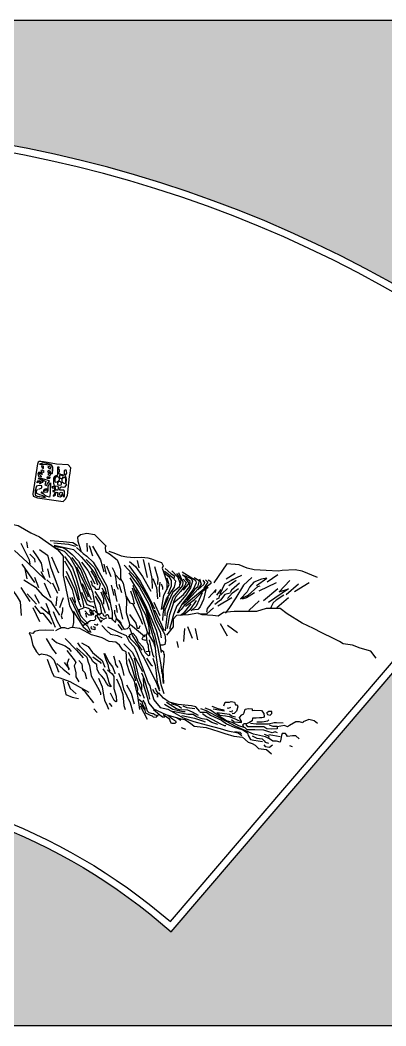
# Model space of a CAD drawing. Extents: x 424 to 2284, y 993 to 1733.
# Drawn here: x 1522 to 1777, y 1015 to 1715 of the extents above; entities that cross this region are included whole.
import ezdxf

# ---------------------------------------------------------------- set-up
doc = ezdxf.new("R2010")
doc.units = 0
doc.header["$LTSCALE"] = 10
doc.header["$MEASUREMENT"] = 0
for name, color, linetype in [('3', 3, 'CONTINUOUS'), ('4', 4, 'CONTINUOUS'), ('7', 7, 'CONTINUOUS'), ('BH', 3, 'CONTINUOUS')]:
    doc.layers.add(name, color=color, linetype=linetype)

msp = doc.modelspace()

# ---------------------------------------------------------------- hatches: boundary and pattern name
at = {"layer": 'BH'}
h = msp.add_hatch(dxfattribs=at)
h.set_pattern_fill('ESCHER', color=256, scale=50, style=0)
h.set_pattern_definition([(59.99999999999999, (-210.0000000001455, -314.9999999998254), (-59.99999997655987, -1.353315237651032e-08), [55.00000000000001, -5]), (180, (-210.0000000001455, -314.9999999998254), (29.99999999999999, -51.9615242), [55.00000000000001, -5]), (300.0000000000001, (-210.0000000001455, -314.9999999998254), (59.99999997655987, -1.353315237651032e-08), [55.00000000000001, -5]), (59.99999999999999, (-205.0000000001455, -314.9999999998254), (-59.99999997655987, -1.353315237651032e-08), [10, -50]), (300.0000000000001, (-205.0000000001455, -314.9999999998254), (59.99999997655987, -1.353315237651032e-08), [10, -50]), (59.99999999999999, (-212.5000000001455, -310.6698729998254), (-59.99999997655987, -1.353315237651032e-08), [10, -50]), (180, (-212.5000000001455, -310.6698729998254), (29.99999999999999, -51.9615242), [10, -50]), (300.0000000000001, (-212.5000000001455, -319.3301269998254), (59.99999997655987, -1.353315237651032e-08), [10, -50]), (180, (-212.5000000001455, -319.3301269998254), (29.99999999999999, -51.9615242), [10, -50]), (59.99999999999999, (-230.0000000001455, -314.9999999998254), (-59.99999997655987, -1.353315237651032e-08), [10, -50]), (300.0000000000001, (-230.0000000001455, -314.9999999998254), (59.99999997655987, -1.353315237651032e-08), [10, -50]), (59.99999999999999, (-200.0000000001455, -332.3205080498254), (-59.99999997655987, -1.353315237651032e-08), [10, -50]), (180, (-200.0000000001455, -332.3205080498254), (29.99999999999999, -51.9615242), [10, -50]), (300.0000000000001, (-200.0000000001455, -297.6794919498254), (59.99999997655987, -1.353315237651032e-08), [10, -50]), (180, (-200.0000000001455, -297.6794919498254), (29.99999999999999, -51.9615242), [10, -50]), (0, (-200.0000000001455, -306.3397459498254), (-30, 51.9615242), [35, -25]), (0, (-200.0000000001455, -323.6602540498254), (-30, 51.9615242), [35, -25]), (120, (-207.5000000001455, -302.0096189498254), (-59.99999997655987, 1.353317458097081e-08), [34.99999999999999, -24.99999999999999]), (120, (-222.5000000001455, -310.6698729998254), (-59.99999997655987, 1.353317458097081e-08), [34.99999999999999, -24.99999999999999]), (240, (-222.5000000001455, -319.3301269998254), (29.99999997655985, -51.96152421353317), [35, -25]), (240, (-207.5000000001455, -327.9903810498254), (29.99999997655985, -51.96152421353317), [35, -25])])
edge = h.paths.add_edge_path(flags=16)
edge.add_arc((1357.08746840578, 773.12275133962), 409.8662078151128, 48.69815733620368, 131.3018426637964, ccw=False)
edge.add_line((1627.609751869965, 1081.031832819955), (1926.993872393599, 1430.293893579079))
edge.add_arc((1357.08746840578, 773.12275133962), 869.8662078151116, 49.06779322795395, 130.9322067720461)
edge.add_line((787.1810644179595, 1430.293893579079), (1086.565184941594, 1081.031832819955))
h.paths.add_polyline_path([(2253.880263743021, 1715.496353042305), (2253.880263743021, 1015.496353042305), (453.8802637430208, 1015.496353042305), (453.8802637430208, 1715.496353042305)])

# ---------------------------------------------------------------- linework, layer by layer
at = {"layer": '3'}
for p, q in [((1535.061453190423, 1407.844421086754), (1534.48670033436, 1406.409123714408)), ((1535.636206046485, 1408.275009416131), (1535.061453190423, 1407.844421086754)), ((1536.929397336677, 1408.275009416131), (1535.636206046485, 1408.275009416131)), ((1538.653655904865, 1407.987950529879), (1536.929397336677, 1408.275009416131)), ((1541.527417549228, 1407.700891643628), (1538.653655904865, 1407.987950529879)), ((1547.706005480001, 1406.552653157534), (1541.527417549228, 1407.700891643628)), ((1534.48670033436, 1406.696184071203), (1531.325562261965, 1385.88437952491)), ((1555.896228406992, 1405.97853538503), (1547.706005480001, 1406.552653157534)), ((1557.62048697518, 1403.825589326512), (1555.896228406992, 1405.97853538503)), ((1556.758357691087, 1397.940873335091), (1557.333110547149, 1400.093817923066)), ((1557.333110547149, 1400.093817923066), (1557.62048697518, 1403.825589326512)), ((1555.321475550931, 1384.59261159569), (1556.758357691087, 1397.940873335091)), ((1531.325562261965, 1385.88437952491), (1531.469250475981, 1384.162023266312)), ((1531.469250475981, 1384.162023266312), (1534.48670033436, 1383.013784780219)), ((1534.48670033436, 1383.013784780219), (1552.447713906568, 1380.430251862866)), ((1552.447713906568, 1380.430251862866), (1554.028284260738, 1382.009077207794)), ((1554.028284260738, 1382.009077207794), (1555.321475550931, 1384.59261159569))]:
    msp.add_line(p, q, dxfattribs=at)
for points in [[(1538.167768796248, 1406.383174506357), (1541.096352907181, 1406.265594271282), (1544.11380276556, 1405.691475028235), (1544.975932049653, 1403.969120240181), (1544.688555621622, 1402.39029342471), (1544.544867407606, 1399.806759036814), (1544.975932049653, 1400.093817923066), (1545.119620263668, 1402.39029342471), (1545.263308477684, 1404.399708569559), (1544.544867407606, 1405.835005941904), (1543.539052545446, 1406.122064828156), (1540.952664693164, 1406.839713514329), (1538.222591262817, 1407.413831286832), (1535.830059005249, 1406.383174506357), (1538.167768796248, 1406.383174506357)], [(1537.360461978723, 1397.940873335091), (1535.923582474516, 1399.232639793767), (1535.779894260501, 1399.806759036814), (1536.210958902548, 1400.093817923066), (1536.642023544594, 1399.95028847994), (1537.504150192739, 1399.376169236893), (1537.935214834786, 1399.519698680019), (1537.216773764708, 1400.380876809317), (1536.498335330579, 1400.667937166113), (1535.205141404438, 1400.667937166113), (1534.630388548376, 1399.519698680019), (1535.348829618454, 1397.653812978296), (1537.216773764708, 1397.653812978296), (1537.216773764708, 1397.797342421422)], [(1537.79152662077, 1402.246763981584), (1536.929397336677, 1402.103233067915), (1537.360461978723, 1401.09852549549), (1538.509967690848, 1400.811466609238), (1539.084720546911, 1401.385585852285), (1537.79152662077, 1402.246763981584)], [(1538.366279476832, 1405.117357255732), (1537.504150192739, 1405.260886698858), (1537.216773764708, 1404.973827812606), (1537.647838406755, 1403.825589326512), (1538.79734411888, 1403.53853044026), (1538.79734411888, 1404.543238012685), (1538.366279476832, 1405.260886698858)], [(1542.245858619305, 1402.103233067915), (1541.383729335212, 1401.242054938616), (1542.245858619305, 1400.811466609238), (1543.539052545446, 1400.954996052364), (1543.539052545446, 1401.385585852285), (1542.245858619305, 1402.103233067915)], [(1542.820611475368, 1404.68676745581), (1541.958482191274, 1404.543238012685), (1541.671105763243, 1404.256179126433), (1542.676923261352, 1403.53853044026), (1543.682740759462, 1403.53853044026), (1543.682740759462, 1404.399708569559), (1542.964299689384, 1404.68676745581)], [(1542.820611475368, 1399.95028847994), (1541.671105763243, 1399.232639793767), (1543.107987903399, 1398.65852055072), (1543.826426337529, 1399.232639793767), (1543.682740759462, 1400.237347366192), (1542.676923261352, 1399.95028847994)], [(1534.744693839281, 1394.874312512304), (1535.997038464316, 1394.874312512304), (1536.330997382452, 1394.790915057527), (1535.162143804926, 1393.956940509762), (1534.160267050519, 1393.373156855783), (1534.577717016163, 1394.540722693198), (1534.82818488679, 1395.0411088924)], [(1534.824802964268, 1396.379845976394), (1537.9139190031, 1395.545871428629), (1540.334882606202, 1394.298243328768), (1539.666964769931, 1391.963111653938), (1540.668838888389, 1391.546122909511), (1541.336756724661, 1392.463496382597), (1542.964299689384, 1394.496160817896), (1542.676923261352, 1394.926749147274), (1541.240041121197, 1395.357338947195), (1537.997407414659, 1396.213051066841), (1535.158761882404, 1396.546640885947)], [(1537.082403630283, 1394.874312512304), (1538.334748255317, 1394.790915057527), (1538.167768796248, 1394.373927783645), (1537.666830419045, 1393.790145600209), (1536.831935759655, 1393.20636194623), (1536.247508970892, 1392.705977217571), (1536.080529511824, 1392.9561695819), (1536.414485794011, 1393.873543054985), (1536.998915218724, 1394.874312512304)], [(1537.499850959978, 1387.201737849602), (1541.34037324664, 1386.868148030496), (1542.008291082911, 1388.202508777464), (1542.004442597423, 1391.047405777018), (1543.674234552152, 1393.465933436081), (1543.427612531064, 1389.453472069655), (1543.260633071996, 1386.03417348273), (1543.010165201369, 1384.533016355665), (1542.755967462957, 1383.450724386349), (1541.253154967296, 1383.867711660232), (1539.917321930702, 1384.534892768987), (1539.082424635362, 1385.368867316753), (1538.581488894109, 1385.869253515955), (1537.332871500909, 1386.28436584706), (1537.332871500909, 1386.868148030496), (1537.416362548418, 1387.201737849602)], [(1542.964299689384, 1397.366754092044), (1541.240041121197, 1397.366754092044), (1540.952664693164, 1396.792634848997), (1541.958482191274, 1396.792634848997), (1543.107987903399, 1396.792634848997), (1543.39536433143, 1397.51028353517), (1542.820611475368, 1397.223224648918)], [(1535.325393396209, 1389.121757193327), (1537.499850959978, 1389.953858268858), (1537.416362548418, 1391.288219015826), (1535.66307954618, 1391.538411380155), (1533.742819720824, 1391.121422635729), (1532.991413472992, 1388.035713867911), (1532.907925061433, 1385.116800009645), (1532.907925061433, 1384.783210190539), (1534.243758098027, 1384.199426536559), (1535.913550052756, 1384.032631627006), (1540.167789801329, 1383.283929476796), (1537.663103187209, 1384.618290223764), (1536.07679964404, 1385.118674952423), (1534.073048771174, 1385.952650970732), (1533.822580900547, 1387.120216808147), (1534.073048771174, 1388.454577555115), (1534.494225968655, 1388.869689886219)], [(1540.839434869436, 1389.286677160102), (1539.837560750978, 1389.119882250549), (1539.086154503148, 1388.786292431443), (1538.585216125944, 1388.119111322687), (1538.585216125944, 1387.535329139251), (1539.169642914707, 1387.785521503581), (1540.171519669114, 1388.369303687017), (1540.588966998809, 1388.61949752189), (1540.922925916945, 1388.452701141793), (1540.922925916945, 1389.453472069655)], [(1522.912289876026, 1351.400106201075), (1528.723993751481, 1339.789510964571), (1529.087226067493, 1336.886861787782)], [(1526.907837443717, 1352.488599642371), (1527.634299439593, 1348.134625877186)], [(1543.31896604096, 1353.221935813712), (1552.332082910704, 1352.529383843394), (1559.034143429294, 1351.836831873077), (1562.269620739223, 1349.759174491471)], [(1545.861128290846, 1351.605981706523), (1556.029772018095, 1350.682578098997), (1560.882987982989, 1349.297474158363)], [(1568.971681257813, 1351.375130069314), (1569.202787156543, 1345.603861198913)], [(1531.266614691271, 1346.320471612348), (1534.172467947072, 1341.966497847164), (1537.078321202874, 1337.612524081979), (1538.168015514761, 1331.444396051957)], [(1544.936704695924, 1349.297474158363), (1551.869871113243, 1348.374070550836), (1554.180927464399, 1347.219816776756), (1558.571934267981, 1343.526205287961), (1562.962938435415, 1338.90919019164), (1567.585048501578, 1330.598563606524), (1572.900476263933, 1317.440071758533), (1574.287109020167, 1309.59114697718), (1576.598165371323, 1301.280520392064)], [(1546.092234189576, 1349.99002612868), (1559.496355226755, 1346.988966610202), (1565.04288888784, 1341.910249710118), (1570.127210751464, 1336.138980839717), (1574.518214918898, 1330.36771343997), (1576.598165371323, 1325.519848177095), (1578.215904026288, 1322.980488991725), (1577.291483067515, 1319.286877502931), (1575.211532615089, 1319.286877502931), (1574.749320817628, 1320.441131277011), (1572.900476263933, 1321.826235217645), (1572.438264466472, 1324.365594403015), (1571.744949406429, 1325.288996539886)], [(1547.478865757711, 1347.912369282572), (1553.025397937879, 1345.834712102768), (1557.185299708953, 1341.448548906129), (1561.114092018596, 1334.523026443992), (1565.04288696419, 1322.749638699524), (1569.202786099315, 1312.130503963472), (1571.513843810333, 1310.514548869362), (1574.056003074936, 1310.976250955055)], [(1570.589419912777, 1349.759174491471), (1572.900476263933, 1342.602801680435)], [(1572.900476263933, 1349.297474158363), (1578.447009925018, 1339.832593799166), (1580.758066276175, 1331.521967214051)], [(1529.087226067493, 1343.780653582657), (1532.356309003158, 1340.515173258769), (1532.719541319171, 1338.338186376177)], [(1544.34295170623, 1341.966497847164), (1549.064963905944, 1330.718733757759)], [(1553.25650476336, 1339.14004141875), (1557.647510723967, 1331.521966563346), (1561.57630303361, 1320.441131212145), (1563.656253919147, 1312.130503963472)], [(1553.275509955395, 1342.148024617514), (1558.822042135563, 1334.299099454535), (1561.364204036113, 1327.142726684824), (1565.755207360771, 1311.444876358865), (1566.679629390799, 1306.366160768958)], [(1558.340825928512, 1341.448548906129), (1564.811782774656, 1332.907071349882), (1567.58504886474, 1325.981548887745), (1571.051632795319, 1319.056026425609)], [(1565.273994786571, 1338.216638221323), (1569.664998954004, 1332.445369350922), (1574.518214918898, 1323.211340628935)], [(1568.509470894768, 1340.063444119593), (1574.287109900417, 1334.292176136418), (1576.598164975487, 1328.982608768392), (1581.451381951107, 1320.441131212145), (1582.606908170667, 1316.054966544962)], [(1598.652463574758, 1338.677189972973), (1602.812361843461, 1335.214428650732), (1607.665577808355, 1328.28890600625), (1613.443217368171, 1318.131473676737)], [(1603.967891337114, 1339.36974194329), (1605.123418194617, 1334.291025043206)], [(1608.127789605816, 1340.062293913608), (1610.901057754433, 1327.596354035934)], [(1611.825478713206, 1337.753786365447), (1614.136535064362, 1326.903802065616), (1614.367640963093, 1319.978279421135)], [(1523.638751871903, 1336.886861787782), (1532.356309003158, 1324.187773109983)], [(1527.27106712358, 1326.727591139673), (1525.818140495679, 1333.621381463894)], [(1541.437101086576, 1333.621381463894), (1542.890027714478, 1327.453253433871)], [(1554.412033618869, 1331.983668649039), (1560.189669988568, 1319.748578818877), (1562.962938714601, 1311.20710126263), (1564.811782774656, 1307.051788373565)], [(1561.57630303361, 1334.984728529685), (1567.816153054273, 1322.518788391949), (1570.127208129343, 1316.516668630655), (1571.976054825347, 1312.361355741591)], [(1571.744949406429, 1332.214519184368), (1574.518214918898, 1327.828354254601), (1576.367059472593, 1322.518788658617)], [(1580.758066276175, 1336.831534280689), (1582.375804931139, 1329.906011636207)], [(1582.606908193721, 1335.677280506608), (1585.611282241069, 1328.290056058364)], [(1586.535703199842, 1334.523026732528), (1588.153441854806, 1331.291115576842), (1589.077865449728, 1326.443250313966), (1589.540074611041, 1321.826235217645), (1590.695604104693, 1319.517727669485)], [(1594.918031824483, 1336.112435519203), (1602.775619200575, 1327.570958767533), (1607.166623368009, 1320.645436123052), (1612.944262927825, 1310.718855430747), (1617.566372993988, 1297.79121374931), (1623.344012553804, 1287.864631586351), (1623.806224351265, 1283.478468127239), (1623.344012553804, 1280.939108941869), (1621.95737979757, 1280.477408608761), (1619.415217547683, 1280.477408608761)], [(1598.153509134412, 1330.802868452565), (1605.548884713044, 1320.876287760261), (1612.019841969051, 1309.102899852904), (1616.410846136484, 1296.867810141784), (1619.877429345144, 1289.480587164195), (1620.801850303917, 1285.556124038191)], [(1598.190251777298, 1335.90698062105), (1606.047839153391, 1325.056996321219), (1611.594372814476, 1314.899562521051), (1615.985379618058, 1305.665533799063)], [(1615.985379618058, 1335.214428650732), (1618.296433333066, 1327.134652232171), (1618.065327434335, 1322.748488773058)], [(1621.763016541725, 1305.434682161854), (1624.305178791611, 1312.821906610099), (1630.082815715279, 1320.901683028661), (1631.007239310201, 1325.056996321219), (1628.927288857775, 1327.365502398725), (1622.918546035377, 1331.751667328491)], [(1622.918546035377, 1330.597413554411), (1625.922917446576, 1328.28890600625), (1627.771762000271, 1325.518696654327), (1627.771762000271, 1321.594234998978), (1625.229599750385, 1316.053816295131)], [(1628.233971161583, 1332.213369132255), (1632.393872066435, 1327.827204202488), (1633.780504822669, 1323.902742547139), (1633.318293025208, 1320.901683028661), (1628.927288857775, 1317.43892170642), (1625.460705649116, 1310.513399061939), (1623.14964929796, 1304.742130191537), (1623.14964929796, 1300.817668536188)], [(1623.38075519669, 1333.829323239443), (1627.540656101542, 1330.366563387857), (1630.082815715279, 1328.750607810014), (1629.620606553966, 1326.903802065616)], [(1632.856083863896, 1331.059115358174), (1635.860455275095, 1324.595294517456), (1635.629349376364, 1322.055936802741), (1628.927288857775, 1313.976160384179), (1624.767387952924, 1302.433622643377), (1623.38075519669, 1290.429384569466)], [(1631.462359867214, 1330.390224754158), (1634.466731278413, 1326.2349114616), (1634.004519480952, 1322.77215013936)], [(1635.398243477634, 1331.520815691282), (1644.64246624611, 1325.749548291536), (1645.104678043571, 1323.902742547139), (1643.024727591145, 1319.285727450818), (1640.020356179946, 1315.361264324814), (1635.398243477634, 1309.128295121304), (1631.931660268974, 1302.664474280586)], [(1672.194123389695, 1330.331772105454), (1666.101171427942, 1326.332511472452)], [(1532.356309003158, 1327.816084580969), (1535.26216225896, 1320.559461638996)], [(1539.257709826651, 1323.824941962884), (1543.616489710353, 1313.665671314775)], [(1541.073868770564, 1326.001928845476), (1543.979722026365, 1323.099279668686)], [(1545.069416338254, 1323.824941962884), (1548.338499273919, 1316.56831902091)], [(1553.949819967906, 1328.751758460817), (1558.571932753995, 1319.286878203727), (1559.496354784023, 1315.593265929812), (1560.651881003582, 1310.976250955055), (1560.42077681405, 1309.129445553369)], [(1565.736204804684, 1323.442191092792), (1569.433892924796, 1315.593265929812), (1569.89610393981, 1314.208161143277)], [(1588.384547753537, 1329.906011636207), (1592.313342759658, 1325.750698343649)], [(1598.846824194455, 1327.340108600979), (1605.548884713044, 1316.25927266394), (1609.477679719164, 1308.641198049141), (1613.406474725285, 1299.638019493708), (1617.104163832676, 1290.865691104829), (1619.415217547683, 1282.09336271595), (1620.801850303917, 1275.398691708677)], [(1614.829850124405, 1326.903802065616), (1617.372012374292, 1320.670831391452), (1618.065327434335, 1312.821906610099)], [(1619.683066089299, 1324.364442880247), (1619.220856927987, 1320.439981224898), (1619.451962826718, 1314.207010550733)], [(1620.607489684221, 1323.210189106167), (1621.531910642994, 1320.901683028661), (1621.531910642994, 1319.285727450818)], [(1620.838595582952, 1305.2038319953), (1622.456334237916, 1315.361264324814), (1626.154023345307, 1322.517637135849), (1624.767387952924, 1327.134652232171)], [(1624.998493851655, 1292.045340147309), (1626.616232506619, 1301.74107067306), (1629.620606553966, 1310.051697258175), (1636.322667072555, 1315.822966128577), (1640.713671239989, 1321.363383361769), (1640.944777138719, 1324.82614468401), (1635.629349376364, 1329.443159780331)], [(1637.015982132599, 1328.981457976568), (1641.869198097492, 1326.672950428407), (1642.562515793684, 1325.056996321219), (1641.175883037449, 1320.439981224898), (1637.940405727521, 1315.361264324814), (1631.663811727358, 1307.948646078824), (1629.352755376201, 1301.715675404659), (1626.579489863733, 1291.327392908592)], [(1636.091561173826, 1326.442100261853), (1638.17151162625, 1324.133592713693), (1637.247088031329, 1321.825085165532), (1634.24271662013, 1317.900622039528), (1630.77613341147, 1313.976160384179), (1629.158394756506, 1309.820847091622)], [(1653.424477217125, 1325.98039845809), (1654.580004074628, 1325.287846487773), (1655.27332177082, 1324.595294517456), (1655.27332177082, 1323.441040743376), (1645.335781306153, 1315.361264324814), (1636.784876233868, 1307.974041347224), (1634.704928417591, 1305.2038319953), (1632.624977965165, 1302.89532444714)], [(1647.415731758578, 1326.672950428407), (1648.57126125223, 1322.979338939612), (1646.491310799805, 1319.747429254581), (1642.100303996222, 1314.899562521051), (1639.095932585024, 1311.667652836019), (1635.629349376364, 1308.666593317541)], [(1637.45821192166, 1326.926885464551), (1640.000371535398, 1323.69497577952), (1636.071576529276, 1318.84710904599)], [(1643.718042651188, 1327.596354035934), (1647.184625859848, 1325.518696654327), (1646.029099002344, 1320.901683028661), (1643.949148549918, 1319.285727450818), (1638.633720787563, 1311.898503002573)], [(1649.726788109734, 1325.749548291536), (1650.87522372679, 1324.157254079994), (1650.420103169777, 1322.748488773058), (1646.260204901074, 1319.054875813609)], [(1651.568541422981, 1326.004059824391), (1653.186280077946, 1324.388104246548), (1650.413014565478, 1320.23279095399)], [(1671.131599864163, 1326.086363553877), (1664.756456074817, 1322.902306037203), (1661.568885498217, 1316.003516957059)], [(1672.852570108696, 1325.424671805479), (1667.78902109813, 1321.663620496032)], [(1675.319428130094, 1323.608992471534), (1669.606706372238, 1318.810408853557), (1668.697865053258, 1317.124420690514)], [(1676.617773624678, 1328.926340773122), (1669.34703780055, 1325.554362976382)], [(1687.134373185264, 1321.923002837837), (1694.275276041623, 1327.110659968522), (1690.639908129559, 1326.332511472452), (1685.316690547307, 1324.257449796702), (1682.288098200333, 1320.779602496742), (1680.694311593959, 1317.595544980068), (1675.912957047135, 1312.819459440385), (1681.421651427408, 1315.179048715012), (1688.131978908838, 1321.310278014194), (1689.725765515212, 1321.840953531645)], [(1700.882263851382, 1323.963658542761), (1688.663241989679, 1318.126221968175)], [(1702.065349009124, 1329.31541428583), (1694.664780217227, 1324.257449796702)], [(1710.444978217327, 1325.55568656577), (1703.007310902448, 1317.595544980068)], [(1723.726523604562, 1323.963658542761), (1713.632548793926, 1317.595544980068)], [(1522.912289876026, 1320.559461638996), (1529.087226067493, 1310.763022137986)], [(1527.27106712358, 1316.205487873811), (1533.80923563106, 1308.948866402493)], [(1565.061892156225, 1317.446996120159), (1568.990687101817, 1308.674666785794), (1573.150586236943, 1307.289563469801), (1574.07500826697, 1306.13530899084)], [(1574.51821408995, 1317.901773417191), (1578.909220050556, 1310.976250955055), (1581.682486140639, 1302.665623706383)], [(1578.678113225074, 1317.670921639073), (1580.52695992108, 1313.053908134859), (1580.52695992108, 1308.898593775251)], [(1579.37143106557, 1320.441131212145), (1584.917963245737, 1310.052848254212)], [(1579.833642080584, 1318.132623724766), (1582.838014996149, 1310.052848254212), (1584.455752230723, 1304.743280886186)], [(1585.842388139799, 1322.287937021408), (1587.691232693494, 1315.131564210373)], [(1587.922335956076, 1319.517727669485), (1589.771180509771, 1310.976250917815)], [(1591.157813266005, 1322.980488991725), (1593.006657819701, 1317.209221591979)], [(1599.330920976764, 1318.247108466077), (1600.658690645474, 1314.268194605221), (1601.796777426684, 1309.152447792536)], [(1600.469010393922, 1320.331302211097), (1602.55550370479, 1313.699778129307), (1606.349127187472, 1304.605117455765), (1608.814983637392, 1296.45781610487), (1610.90147694826, 1289.636821334985), (1610.332433557655, 1286.984211114052), (1610.711796696708, 1282.815825094557), (1611.660203226366, 1280.542160661443), (1611.849883477918, 1275.805358166034)], [(1600.848370897026, 1322.226022326934), (1603.314227346947, 1315.783971874326), (1606.918170578077, 1306.68930973024), (1609.763390167051, 1301.573562917555), (1611.849883477918, 1294.373623830394), (1612.608609756024, 1288.121044065881)], [(1622.66832940321, 1246.707655028135), (1620.581836092342, 1252.960233322105), (1619.823109814237, 1258.644396610705), (1618.685023033026, 1263.570671264752), (1617.357256000265, 1271.907444774285), (1616.219166583106, 1282.517882716931), (1614.512036411292, 1288.770461010902), (1610.142753306103, 1304.605117455765), (1605.780083796867, 1313.699778129307), (1602.745183956342, 1319.00499710063)], [(1637.70929982879, 1307.512339543461), (1643.949148549918, 1312.360204806336), (1650.188999907195, 1318.593175480501), (1653.424477217125, 1320.901683028661)], [(1649.264576312274, 1316.977219902657), (1645.104678043571, 1307.512339543461), (1641.638094834911, 1304.280429858429)], [(1658.381314921619, 1317.064869462617), (1658.912575366311, 1319.187573003078), (1653.599957738646, 1313.350136428492)], [(1668.697865053258, 1316.605654536249), (1665.062497141194, 1315.827506040179), (1661.946466372505, 1311.807072388927), (1658.181262856523, 1308.694478404647)], [(1666.880179779152, 1319.977632332989), (1662.985143295401, 1316.216581023542), (1661.167458021295, 1314.530592860499), (1660.907789449609, 1313.103987039262), (1658.960271207732, 1312.196145901634)], [(1662.33597054811, 1319.329175007822), (1659.349775383337, 1315.308741356569)], [(1667.01001538307, 1312.844603226802), (1670.515547691216, 1316.994729519612), (1674.670255382803, 1319.847941162087)], [(1685.836027690681, 1316.865038348709), (1680.123305932823, 1313.363369381067), (1677.137110768052, 1312.585220884997)], [(1702.065349009124, 1319.588557349627), (1692.068086591911, 1311.417997405564)], [(1703.007310902448, 1317.595544980068), (1709.46592043717, 1319.718249991184), (1695.569646223717, 1310.166078911818)], [(1716.288858925832, 1322.902306037203), (1707.78866808542, 1315.472839968953)], [(1532.356309003158, 1315.842656726713), (1535.625394574973, 1309.67452869669)], [(1540.347404138539, 1309.67452869669), (1542.890027714478, 1303.506399196012)], [(1547.975269594055, 1314.391333608973), (1547.248804962031, 1307.860372961196)], [(1552.334046841609, 1313.302840167677), (1549.79142590182, 1306.409048372802)], [(1556.954192883471, 1313.746459057583), (1564.580675949175, 1298.048608731625), (1569.433892924796, 1293.893295842561), (1571.744947999866, 1289.276280867803)], [(1558.340825928512, 1313.977310835701), (1564.811782774656, 1300.587967997122), (1569.89610393981, 1295.047550321522)], [(1574.749320915431, 1314.669863228969), (1577.984798020528, 1308.898593775251), (1579.140324240088, 1302.665623706383)], [(1591.157813266005, 1309.129445173417), (1593.699975515892, 1298.510311040141)], [(1596.296021136238, 1314.268194605221), (1598.95156047366, 1309.910336427088), (1601.796777426684, 1309.341919951174)], [(1600.825891524255, 1309.56312937651), (1605.757604424096, 1299.521107909778), (1607.654417483412, 1294.973777573007)], [(1622.853510089879, 1274.180634221895), (1622.663827202378, 1269.254359567848), (1621.905103560222, 1263.191251961972), (1622.284466699274, 1253.717646971153), (1621.715420672721, 1261.486004004772), (1621.336060169617, 1260.72811537022), (1620.577333891511, 1266.791222976095), (1618.490840580644, 1278.159548082752), (1616.214667018224, 1287.822626702751), (1615.645623627619, 1289.52787465995), (1611.068140093452, 1304.175014405694), (1606.515790332664, 1313.648619396512)], [(1615.523167820596, 1310.513399061939), (1619.683066089299, 1301.048518702743)], [(1621.763016541725, 1297.585757380502), (1621.994122440456, 1301.971922310268), (1622.918546035377, 1307.512339543461), (1625.691811547847, 1313.976160384179)], [(1641.406988936181, 1309.128295121304), (1636.091561173826, 1302.433622643377), (1634.24271662013, 1301.048518702743)], [(1645.104678043571, 1311.667652836019), (1640.713671239989, 1304.972981828746), (1636.553772971286, 1301.510220506506)], [(1657.142585933626, 1311.547690047122), (1652.728212306502, 1305.970957933074), (1652.338708130897, 1303.506821273962)], [(1660.258616702316, 1307.916329908577), (1669.866374943924, 1313.622751722872)], [(1688.95205845937, 1311.417997405564), (1681.681322635243, 1304.544352111837)], [(1706.22005670071, 1315.179048715012), (1700.76700351454, 1311.807072388927), (1698.819485272666, 1309.991391584326), (1697.261471206394, 1307.138181412507), (1697.001802634707, 1305.970957933074)], [(1709.382454691794, 1313.350136428492), (1701.413526932222, 1306.451345877693)], [(1531.266614691271, 1306.7718795199), (1535.988626890985, 1296.975440018891)], [(1532.356309003158, 1307.860372961196), (1536.351856570848, 1302.780736901815), (1538.168015514761, 1302.780736901815), (1544.34295170623, 1295.161284283397)], [(1536.715088886861, 1307.134710666999), (1542.890027714478, 1302.055074607617)], [(1542.163563082452, 1304.232061490209), (1546.885575282167, 1292.984297400805)], [(1545.432648654267, 1303.869230343111), (1547.975269594055, 1297.701102313088), (1550.517890533844, 1292.984297400805)], [(1551.970817161746, 1306.7718795199), (1551.970817161746, 1304.232061490209), (1550.881120213709, 1300.966581166321), (1551.607584845733, 1298.789595754384)], [(1559.26524795854, 1304.050728492919), (1566.429520009231, 1293.200743449293), (1570.820525969838, 1289.507132645921)], [(1564.580675949175, 1301.049668612272), (1563.425149729615, 1305.20498297188), (1565.736204804684, 1305.897533894604), (1567.58504886474, 1306.82093806599), (1570.127208129343, 1306.128385672723), (1572.851719707374, 1304.402450111598), (1573.185987031539, 1304.402450111598), (1574.056003074936, 1304.743280886186), (1575.057882465291, 1303.667872530317), (1577.0603759905, 1302.203923091233), (1577.753691195047, 1301.28052039039), (1578.678113225074, 1302.665623706383), (1579.833642080584, 1302.434773398808), (1580.758064110611, 1300.818818304697), (1582.144697155653, 1300.587967997122), (1582.61232504579, 1301.731259575368), (1583.414568205354, 1301.731259575368), (1584.083102853683, 1300.729562205192), (1584.22464804119, 1299.202863210586), (1585.842385275765, 1299.202863210586), (1588.84675819133, 1296.201803329939), (1589.540076031825, 1298.972012903011), (1591.388920091881, 1297.356057808901), (1592.775553136923, 1295.509250936672)], [(1567.58504886474, 1304.281578800493), (1570.127208129343, 1301.511370697965), (1572.669370029893, 1301.511370697965), (1571.744947999866, 1303.127325792076)], [(1568.038268657835, 1302.79973578986), (1568.305683044357, 1300.596003046016), (1568.706803306165, 1299.928205779595)], [(1571.046674575317, 1303.400754211965), (1571.848915098932, 1302.265497682614), (1572.383743871975, 1302.79973578986), (1572.584305320853, 1303.601092215457), (1572.584305320853, 1303.934992319211), (1571.314088961838, 1304.602789585633), (1570.645554313509, 1304.469230426457), (1570.846113126438, 1304.001771163528)], [(1572.383743871975, 1303.000075263895), (1573.453398782111, 1301.597700416192), (1573.720813168634, 1302.131938523438), (1573.520254355703, 1302.732955475), (1572.784864133782, 1302.933294949036)], [(1589.077865449728, 1308.206041565891), (1590.002286408501, 1303.127326136462)], [(1615.948634339024, 1304.947586560346), (1621.032956202648, 1294.559302593624), (1622.650694857613, 1290.865691104829)], [(1646.755821976957, 1302.598980136334), (1652.468541098666, 1302.339597794529), (1657.272421537544, 1306.360032916437)], [(1566.166370588135, 1294.118365444205), (1571.447794837124, 1297.724473035751), (1574.255641941676, 1297.924812509787), (1575.124738038883, 1298.726170405927), (1574.980425104963, 1300.357116219004), (1575.442636119978, 1301.511370697965), (1578.678113225074, 1296.432653637514), (1579.833642080584, 1297.81775842405)], [(1574.056003074936, 1295.047550321522), (1576.135953960472, 1294.354997928254), (1576.829269165019, 1295.278400629096)], [(1577.984798020528, 1300.126265911429), (1580.758064110611, 1298.510310817318), (1582.375803981136, 1299.433713518161), (1582.838014996149, 1299.433713518161)], [(1598.549717961836, 1301.794773813435), (1603.102067722623, 1295.731666207559), (1603.86079136478, 1292.321168822617), (1605.378241285043, 1292.321168822617), (1606.136967563149, 1294.215888938454)], [(1666.881503125882, 1286.816329672163), (1662.10014594291, 1295.307148245972)], [(1573.131581044908, 1293.431595227411), (1574.51821408995, 1292.969893141718), (1574.51821408995, 1292.27734074845), (1574.51821408995, 1291.123087740032), (1572.669370029893, 1291.584788355182), (1571.976054825347, 1292.508191056025), (1572.20715901488, 1293.431595227411)], [(1579.37143106557, 1294.124146150135), (1582.606908170667, 1290.661385654339), (1585.380174260751, 1288.122027859385), (1590.233391236371, 1287.198625158542), (1593.237764151937, 1285.813520372007)], [(1583.300226011163, 1293.200743449293), (1590.926709076867, 1289.507132645921), (1596.242137067501, 1287.198625158542), (1598.32208531709, 1283.043310798935), (1601.788669247669, 1279.349699995563), (1603.868617497257, 1274.732685020806), (1609.449308940058, 1259.90225528069), (1611.529259825595, 1254.130987297515), (1612.706058153301, 1252.168179553775), (1613.399373357847, 1249.167119673128), (1615.479324243383, 1242.47244898911), (1620.101434393523, 1237.162881621085), (1625.416862384158, 1236.008627142123), (1629.576761519283, 1233.700119654744), (1636.047718365427, 1230.006508851373), (1643.44309460565, 1227.236299278301), (1651.993999701382, 1224.927791790923), (1661.700433652622, 1222.388433995969), (1667.24696583279, 1220.772478901858), (1674.411237883481, 1219.387374115322), (1676.953397148082, 1217.540568713637)], [(1590.393424969918, 1294.784305414369), (1593.618005061995, 1290.99486371215)], [(1610.332433557655, 1275.994830324673), (1612.608609756024, 1276.184301012767), (1612.608609756024, 1273.342220103739), (1611.849883477918, 1273.152747945101), (1609.763390167051, 1275.23694169012), (1608.245940246788, 1279.026383392339), (1604.641997015658, 1282.815825094557), (1604.262633876605, 1284.331602363662), (1602.934864207894, 1286.605266796776), (1601.227734036079, 1288.499988383157), (1599.710284115817, 1288.121044065881), (1598.382517083054, 1287.17368327269), (1598.761877586158, 1285.657907474129)], [(1598.572197334606, 1292.478902244014), (1600.658690645474, 1286.984211114052), (1603.314227346947, 1282.815825094557), (1605.590403545315, 1279.215855550977), (1607.107853465578, 1276.94218964732)], [(1599.330920976764, 1294.942040306309), (1607.676896856183, 1287.931571907242), (1609.194346776446, 1286.605266796776)], [(1611.091159835761, 1289.257877017709), (1615.264146457496, 1282.436880777281), (1616.212552987154, 1279.405327709615)], [(1636.599576057823, 1283.101596638038), (1637.130839138663, 1292.123090729298)], [(1642.443456766327, 1285.224301649154), (1639.25588618973, 1293.184443234856)], [(1646.162290423767, 1284.162949143596), (1644.568506453543, 1292.123090729298)], [(1673.787907359921, 1288.939033212625), (1666.881503125882, 1294.245795740414)], [(1540.432120127562, 1285.197961217202), (1544.98446988835, 1277.619077812765), (1547.45032633827, 1274.398051115917)], [(1544.605109385246, 1285.008489058564), (1547.640009225771, 1282.355880308174), (1553.709808906822, 1280.082214404517), (1556.365345608295, 1278.187494288679), (1558.072475780109, 1276.10330054366)], [(1553.784406262524, 1285.03833226542), (1561.75101900289, 1277.080503073164), (1566.303368763678, 1271.585811943202)], [(1580.150098297593, 1264.006928538765), (1582.615954747514, 1260.217486836546), (1583.564361277172, 1257.375404456975), (1584.133404667778, 1254.154379230671), (1585.840534839592, 1251.501769009737), (1583.943724416225, 1252.070185485652), (1582.615954747514, 1253.964907072032), (1580.719141688199, 1257.375404456975), (1579.012011516384, 1259.080653884718), (1577.684241847674, 1260.596429683279), (1575.977111675858, 1263.627984221489), (1575.787431424306, 1267.038481606431), (1574.649342007148, 1267.796370240983), (1573.131892086885, 1269.12267535145), (1571.614442166622, 1271.585811943202), (1568.579542326098, 1275.185782957326), (1564.406555704362, 1279.354168976821), (1562.699425532547, 1282.196249885849)], [(1565.165281982468, 1282.006777727211), (1569.907311994808, 1279.543641135459), (1572.752531583781, 1275.375255115964), (1575.597748536806, 1273.101589212307), (1579.581054906989, 1269.691091827364), (1581.477867966304, 1265.143761490594)], [(1594.755026919823, 1281.384837884787), (1600.445463461821, 1275.511202437549), (1604.428769832004, 1268.12179119175), (1607.65334992408, 1262.248155744513)], [(1597.79099168373, 1286.637005534017), (1604.429834755386, 1279.626537134951), (1607.654417483412, 1273.373958840981), (1608.792504264621, 1271.479237254599), (1617.357256000265, 1253.907594115296), (1619.443749311133, 1248.79184730261)], [(1609.763390167051, 1287.552627589966), (1608.056259995235, 1286.415794638138), (1607.29753371713, 1284.710546680938), (1609.573709915499, 1283.952658046386), (1610.332433557655, 1284.142130205024)], [(1612.418926868522, 1284.142130205024), (1614.695103066891, 1274.28958089693), (1615.6435069606, 1272.015914993272)], [(1632.880745036532, 1278.856188086462), (1631.818221510999, 1283.101596638038)], [(1555.037575939584, 1276.861189178212), (1559.969288839425, 1270.229665096423), (1561.107375620634, 1268.334944980585), (1559.969288839425, 1266.061279076928), (1561.107375620634, 1261.135004422881), (1561.297055872186, 1258.48239567249), (1563.193868931502, 1254.882424658367)], [(1561.75101900289, 1278.596280342268), (1568.769225213598, 1272.154228419116), (1569.717631743256, 1268.743731034174), (1570.666035636965, 1266.280592971879), (1571.804125054124, 1259.080653884718), (1574.080298616543, 1255.480684341137), (1577.494561596121, 1249.038632417985), (1578.442968125779, 1246.954438672966), (1578.442968125779, 1246.007077879776)], [(1580.719141688199, 1274.996310798688), (1582.04691135691, 1270.448980461917), (1583.564361277172, 1267.038481606431), (1583.943724416225, 1264.385872856041), (1584.892128309933, 1262.680623428298)], [(1581.098504827251, 1274.996310798688), (1584.133404667778, 1268.554258875536), (1586.788941369249, 1265.333233649232), (1588.496074177013, 1261.164846159194), (1588.496074177013, 1260.406958995184)], [(1597.790453950141, 1275.564727274602), (1600.825353790667, 1269.691091827364), (1602.342803710929, 1263.059567745574), (1603.291210240587, 1257.943820932889), (1608.791966531033, 1243.543941288024)], [(1620.575219860441, 1277.131661805957), (1622.282352668205, 1275.994830324673), (1622.661713171308, 1273.721164421015)], [(1548.019369728875, 1267.766528504671), (1552.382039238111, 1263.787614643814), (1557.124069250452, 1259.998171471052)], [(1553.140762880268, 1268.334944980585), (1556.555025859846, 1263.977085331909)], [(1556.365345608295, 1270.987553730975), (1555.227258827084, 1267.956000663309), (1555.416939078636, 1266.440223394204), (1556.365345608295, 1263.408670326538)], [(1563.246514104225, 1269.809038227735), (1565.333007415093, 1267.535372324078), (1565.902050805697, 1263.177514145945), (1567.41950072596, 1261.472266188745), (1568.55758750717, 1257.114408010612)], [(1573.131892086885, 1272.343700577755), (1577.873924735174, 1268.933203192812), (1578.822331264832, 1267.796370240983)], [(1587.570684753715, 1273.152747945101), (1588.329411031821, 1270.121194877435), (1588.898454422426, 1266.900168180587), (1590.415904342689, 1264.815975906111)], [(1591.174627984845, 1270.121194877435), (1592.502397653556, 1267.468584656502), (1593.640484434765, 1263.489670795645), (1594.588890964424, 1259.32128477615)], [(1597.980134201694, 1271.206867625926), (1600.445990651613, 1264.006928538765), (1602.342803710929, 1257.564876615613), (1602.911847101534, 1255.670155029232)], [(1607.27451661077, 1249.038632417985), (1607.27451661077, 1252.638601961566), (1605.377703551455, 1257.375404456975), (1602.153120823428, 1271.396339784564)], [(1610.528730041109, 1271.339028298371), (1613.753310133186, 1266.602225802962), (1614.701716662844, 1266.033809327047)], [(1614.891399550345, 1271.339028298371), (1616.59852972216, 1266.602225802962), (1617.167573112764, 1260.918062514362), (1617.92629939087, 1254.47601059121), (1619.254066423632, 1250.307624571715)], [(1583.184998138119, 1263.249039904213), (1586.599261117697, 1260.596429683279), (1587.737347898908, 1258.701709567441), (1587.737347898908, 1250.364937528452), (1589.25479781917, 1244.870246398491), (1589.444478070722, 1241.270275384367), (1589.065117567618, 1241.080803225729), (1587.927028150459, 1242.028164018919), (1585.271491448987, 1247.143910831604)], [(1590.961400801191, 1260.921850634046), (1593.047894112059, 1256.185048138637), (1594.37566378077, 1250.121940532761), (1599.11769379311, 1240.269391224666), (1601.204187103977, 1232.879979978868)], [(1606.894626281924, 1261.111322792684), (1608.791436705291, 1256.753464614551), (1610.119206374001, 1252.774550753694), (1611.826336545816, 1246.711443147818), (1612.585062823921, 1242.9220014456)], [(1552.245001523333, 1256.167047217422), (1554.331494834201, 1246.125025750689), (1558.694164343437, 1244.230304164309), (1563.056833852674, 1243.282943371118)], [(1555.46958425136, 1255.030214265594), (1557.176714423174, 1250.293411770184), (1561.34970104491, 1246.503970067966)], [(1577.115198457069, 1257.564876615613), (1579.581054906989, 1251.501769009737), (1580.339781185095, 1246.954438672966), (1581.098504827251, 1242.217636177557), (1582.995317886567, 1238.238722316701), (1583.921769597297, 1235.893532125319)], [(1589.612206139295, 1257.114408010612), (1592.45742309232, 1250.672356087461), (1593.974873012583, 1246.125025750689), (1594.733599290688, 1238.546140875709), (1595.492322932846, 1235.704059966681)], [(1606.515790332664, 1245.059718557129), (1604.239616770245, 1247.712327307519), (1604.429297021797, 1249.796521052538), (1603.291210240587, 1253.775434913394)], [(1608.032713063134, 1257.511353249103), (1608.412076202187, 1252.585078595056), (1609.92952612245, 1247.469331782371), (1612.016019433318, 1240.079919066029), (1615.240599525395, 1236.101005205172), (1623.965935907917, 1232.311563502954), (1634.398405098204, 1229.090536806106), (1637.243622051228, 1228.711593959373), (1641.226928421412, 1226.248455897078), (1643.574264698032, 1224.096053939601), (1652.038758114802, 1223.216902829411), (1660.835257211526, 1220.306612237383), (1665.126764006562, 1219.048515339373), (1671.386243939164, 1217.153795223536), (1677.337526082863, 1216.517170535164), (1681.320829817098, 1212.91719952104), (1684.166049406071, 1211.969838727849), (1686.252542716938, 1210.833007246564), (1688.528718915307, 1208.559341342907), (1694.029472569804, 1207.801452708355), (1697.633418436883, 1204.769899640688)], [(1573.678980658563, 1240.44086246209), (1567.988544116565, 1247.830273707889), (1565.712370554146, 1249.914467452908)], [(1596.462157091638, 1252.964022912332), (1599.686737183715, 1247.090387465095), (1601.773230494582, 1239.700974748752)], [(1614.742716213041, 1249.864260161665), (1616.070485881752, 1247.40112209937), (1617.777616053566, 1246.264290618085), (1618.156979192619, 1245.127457666256), (1618.156979192619, 1244.369569031704), (1618.536342331672, 1247.022179252637), (1617.398255550462, 1248.727427209837), (1616.639529272356, 1250.432676637579)], [(1647.747251319767, 1234.327547564971), (1644.902034366743, 1237.548572791276), (1641.867134526216, 1238.306461425828), (1632.572754753089, 1239.064350060381), (1626.313272184537, 1240.769599488123), (1622.329965814354, 1243.611680397151), (1619.105385722277, 1247.40112209937)], [(1584.438167815179, 1240.103600696225), (1586.334980874495, 1237.829936263111)], [(1617.587935802015, 1231.295994497305), (1617.208572662961, 1230.159161545477), (1615.311762239595, 1230.348633704114), (1614.742716213041, 1231.106522338667), (1613.225266292779, 1231.485466655943), (1610.0006862007, 1233.190714613143), (1609.431642810096, 1234.895964040886), (1609.621323061648, 1236.41174130999), (1609.052279671043, 1237.169628474), (1608.103873141386, 1238.685405743104), (1607.724512638281, 1240.580127329485), (1605.06897330086, 1242.664319603961)], [(1606.017379830518, 1240.011710853571), (1608.483236280438, 1236.41174130999), (1609.052279671043, 1235.843324834076)], [(1607.914192889833, 1242.285375286684), (1609.621323061648, 1239.443294377656), (1610.190366452253, 1237.169628474), (1610.949092730359, 1234.706491882248), (1612.087179511568, 1233.569658930419), (1614.553035961489, 1233.001242454505), (1615.311762239595, 1232.811770295867), (1616.449849020804, 1232.053881661314), (1618.34666208012, 1231.295994497305), (1618.726022583224, 1232.243353819952)], [(1622.89900920496, 1239.443294377656), (1628.779128634458, 1235.843324834076), (1635.797334845166, 1234.327547564971), (1637.504465016981, 1234.327547564971)], [(1646.609164538557, 1231.485466655943), (1642.625858168374, 1233.759131089057), (1639.211597824745, 1235.274908358162), (1633.521158646798, 1235.4643805168), (1631.434665335931, 1236.222269151352), (1624.416459125222, 1240.580127329485)], [(1627.595540102219, 1239.886183802203), (1631.958209611455, 1238.370406533098), (1633.475659531718, 1237.801990057184), (1634.803426564479, 1236.665158575899)], [(1664.439200442656, 1238.306461425828), (1665.387606972314, 1240.769599488123), (1668.422506812839, 1240.769599488123), (1669.560593594049, 1241.148543805399), (1671.836769792418, 1240.769599488123), (1672.595493434575, 1238.874877901742), (1673.733582851733, 1238.874877901742), (1674.112943354838, 1237.548572791276), (1673.164536825179, 1234.517019723609), (1671.457406653365, 1232.811770295867), (1670.129636984654, 1232.622298137228)], [(1573.868663546064, 1236.083004283958), (1576.144837108483, 1233.619866221662)], [(1606.114472374685, 1238.167196558433), (1610.856505022974, 1228.883063726253)], [(1623.278372344012, 1230.348633704114), (1621.571242172197, 1230.348633704114), (1619.674429112883, 1231.864410973219), (1615.311762239595, 1235.4643805168)], [(1625.364865654879, 1231.674938814581), (1628.589448382906, 1229.211800752286), (1630.675941693774, 1227.696023483181), (1631.055304832827, 1226.938136319172), (1630.106898303168, 1225.990775525982), (1627.8307221048, 1225.990775525982), (1626.882315575142, 1227.506551324543), (1626.882315575142, 1228.264439959095), (1626.502955072038, 1229.022328593648), (1622.140285562802, 1232.053881661314)], [(1660.266213820922, 1225.232886891429), (1656.093227199186, 1226.748664160534), (1652.489283968056, 1228.643384276372), (1649.264701240029, 1229.211800752286), (1645.281397505795, 1230.538105862753), (1643.005221307427, 1232.243353819952), (1639.211597824745, 1232.243353819952), (1628.779128634458, 1234.327547564971)], [(1635.751833094138, 1238.18093437446), (1638.597052683111, 1237.044102893175), (1644.097806337608, 1236.47568641726)], [(1647.747251319767, 1233.759131089057), (1652.299601080555, 1233.759131089057), (1655.144820669529, 1231.674938814581), (1662.732070270841, 1228.264439959095), (1666.14633325042, 1225.801303367344), (1671.457406653365, 1223.338165305048), (1677.716886585968, 1221.632917347849), (1680.751786426493, 1219.54872360283), (1681.320829817098, 1217.654002016449), (1683.027962624861, 1214.811921107421), (1685.304136187281, 1214.432976790144), (1691.373935868332, 1213.485615996954)], [(1716.791221373745, 1215.190865424697), (1714.515047811325, 1217.464529857811), (1712.238871612956, 1217.464529857811), (1708.824611269327, 1216.896113381897), (1708.065884991221, 1218.032946333725), (1707.307161349064, 1218.980307126916), (1705.030985150696, 1218.980307126916), (1704.461941760091, 1217.654002016449), (1704.082578621038, 1215.001393266059), (1703.513535230433, 1212.91719952104), (1701.047678780512, 1213.675088155592), (1698.581822330592, 1213.675088155592), (1696.115968516621, 1215.380337583335), (1693.460429179199, 1216.706642693802), (1684.924775684177, 1218.411890651001), (1672.785176322076, 1223.906581780963), (1652.299601080555, 1234.706491882248), (1648.31629734632, 1236.222269151352)], [(1649.454384127531, 1233.001242454505), (1652.299601080555, 1230.727578021391), (1657.041633728843, 1228.453912117734), (1661.593983489632, 1225.990775525982), (1664.628883330158, 1224.664470415515), (1665.766970111367, 1224.474998256877)], [(1701.806405058618, 1219.359251444192), (1700.099272250854, 1220.117140078744), (1698.012778939988, 1219.359251444192), (1694.977879099461, 1220.306612237383), (1692.132662146437, 1221.253973030573), (1685.873179577886, 1221.443445189211), (1680.562106174941, 1221.632917347849), (1679.23433650623, 1222.959220987772), (1674.871669632943, 1224.285526098239), (1670.129636984654, 1226.559192001896), (1666.14633325042, 1227.885495641819), (1660.455894072473, 1231.485466655943), (1655.144820669529, 1235.274908358162), (1651.351194550897, 1236.601213468628)], [(1656.093227199186, 1237.927517108552), (1660.266213820922, 1236.41174130999), (1664.628883330158, 1235.4643805168)], [(1657.041633728843, 1236.222269151352), (1664.818563581709, 1234.706491882248)], [(1659.507490178764, 1233.569658930419), (1661.593983489632, 1231.864410973219), (1665.577287223866, 1231.295994497305), (1668.043143673786, 1230.727578021391), (1672.21613293147, 1229.211800752286), (1675.061349884495, 1227.885495641819), (1676.76848005631, 1227.317079165905)], [(1659.697170430316, 1233.569658930419), (1664.818563581709, 1233.001242454505), (1668.232826561288, 1232.43282597859), (1669.75027648155, 1231.295994497305), (1672.595493434575, 1230.538105862753)], [(1666.715376641025, 1236.790685627267), (1667.663783170682, 1236.601213468628), (1669.181233090945, 1237.359100632637)], [(1668.422506812839, 1234.517019723609), (1670.129636984654, 1234.138075406333), (1670.509000123707, 1234.895964040886)], [(1669.75027648155, 1228.643384276372), (1671.647086904916, 1227.127607007267), (1676.76848005631, 1226.748664160534), (1676.389119553206, 1228.074967800458), (1675.820076162601, 1229.022328593648), (1675.251032771996, 1230.159161545477), (1676.958162943811, 1232.053881661314), (1678.285929976572, 1232.622298137228), (1678.475612864074, 1233.569658930419), (1679.23433650623, 1235.843324834076), (1681.510512704599, 1236.41174130999), (1684.166049406071, 1236.222269151352), (1684.166049406071, 1235.085436199523), (1685.683499326334, 1235.274908358162), (1690.615212226175, 1234.895964040886), (1692.132662146437, 1232.811770295867), (1692.512022649541, 1230.917050180029), (1691.942979258936, 1230.159161545477), (1690.804892477727, 1229.969689386839), (1689.287442557464, 1229.7802172282), (1687.011268995045, 1229.590745069562), (1685.683499326334, 1229.590745069562), (1684.355729657623, 1229.590745069562), (1684.166049406071, 1227.885495641819), (1681.889875843652, 1226.369719843258), (1679.993062784336, 1225.801303367344), (1678.285929976572, 1225.611831208706), (1677.337526082863, 1224.853942574153), (1678.09624972502, 1223.527637463686)], [(1694.029472569804, 1233.569658930419), (1694.788198847909, 1232.243353819952), (1696.685011907225, 1231.674938814581), (1697.823098688435, 1233.001242454505), (1697.823098688435, 1234.327547564971), (1695.736605377568, 1234.327547564971), (1694.219155457305, 1233.380186771781)], [(1634.469565176456, 1228.074967800458), (1631.434665335931, 1229.7802172282)], [(1635.038608567061, 1231.485466655943), (1638.263191295086, 1230.917050180029), (1643.953627837084, 1229.590745069562), (1649.454384127531, 1227.696023483181), (1651.351194550897, 1227.127607007267)], [(1729.689547013952, 1225.990775525982), (1727.413370815583, 1227.885495641819), (1723.6197473329, 1228.643384276372), (1719.636440962718, 1227.127607007267), (1719.446758075216, 1226.369719843258), (1717.170584512797, 1227.127607007267), (1714.515047811325, 1227.127607007267), (1710.152378302088, 1224.664470415515), (1708.824611269327, 1223.527637463686), (1706.548435070958, 1224.664470415515), (1701.616722171118, 1223.527637463686), (1701.616722171118, 1222.20133235322), (1697.443735549382, 1222.011860194582), (1694.408835708857, 1222.20133235322), (1692.132662146437, 1223.717109622325), (1687.959675524702, 1223.527637463686), (1681.131149565545, 1223.717109622325), (1679.993062784336, 1225.232886891429)], [(1683.027962624861, 1226.18024768462), (1686.821586107543, 1225.801303367344), (1695.546922490067, 1225.801303367344), (1699.53022886025, 1226.559192001896), (1701.047678780512, 1226.559192001896), (1705.789711428802, 1226.369719843258)], [(1687.390629498149, 1227.127607007267), (1690.994572729279, 1227.127607007267), (1694.977879099461, 1227.885495641819), (1695.736605377568, 1228.453912117734)], [(1695.92628562912, 1225.043414732791), (1698.581822330592, 1224.096053939601), (1701.616722171118, 1224.096053939601)], [(1637.883828156034, 1221.822389506487), (1634.848928315509, 1222.959220987772)], [(1672.02645004397, 1220.49608439602), (1675.630393275101, 1219.927667920106), (1676.76848005631, 1218.790834968278)], [(1692.512022649541, 1218.601362809639), (1695.546922490067, 1217.275057699173), (1695.736605377568, 1216.138226217888)], [(1695.736605377568, 1218.222418492363), (1698.581822330592, 1217.843474175087), (1703.513535230433, 1216.896113381897)], [(1684.166049406071, 1217.275057699173), (1687.390629498149, 1215.759281900611), (1691.18425561678, 1215.380337583335), (1692.512022649541, 1213.86456031423), (1693.081068676095, 1212.91719952104), (1695.546922490067, 1212.348783045126)], [(1692.32234239799, 1211.022479405202), (1693.081068676095, 1209.885646453374), (1696.115968516621, 1209.506702136098), (1698.202461827488, 1211.022479405202)], [(1710.152378302088, 1210.643535087926), (1712.049191361404, 1209.885646453374)]]:
    msp.add_lwpolyline(points, dxfattribs=at)
for points in [[(1545.681833910506, 1390.120653178411), (1546.266260699269, 1389.119882250549), (1546.516728569896, 1388.452701141793), (1546.516728569896, 1387.952316413134), (1545.264383944862, 1388.119111322687), (1545.180895533303, 1387.451931684475), (1546.349749110828, 1387.368534229698), (1546.516728569896, 1386.868148030496), (1546.266260699269, 1385.95077455741), (1545.932301781134, 1384.866607645315), (1545.34787499237, 1384.699811265219), (1545.34787499237, 1384.282823991336), (1546.015790192693, 1384.366221446113), (1546.683708028964, 1384.699811265219), (1546.934175899592, 1384.950005100092), (1547.184646406168, 1386.868148030496), (1547.936052653999, 1386.784750575719), (1548.603967854321, 1386.784750575719), (1548.436988395253, 1385.283594919198), (1548.436988395253, 1384.116029081783), (1549.271885690592, 1383.865836717453), (1550.440739268118, 1383.782439262677), (1551.442616022525, 1384.366221446113), (1551.860063352221, 1385.283594919198), (1552.027042811288, 1385.70058219308), (1552.277510681915, 1383.865836717453), (1553.279387436322, 1383.865836717453), (1553.362875847882, 1384.116029081783), (1553.279387436322, 1387.618726594028), (1552.861937470679, 1388.28590623224), (1551.526104434085, 1388.28590623224), (1550.023291938423, 1388.28590623224), (1550.357250856558, 1390.120653178411), (1551.025166056881, 1390.704435361847), (1551.693083893152, 1390.704435361847), (1552.861937470679, 1390.37084554274), (1553.780323177577, 1390.704435361847), (1554.698708884475, 1392.038796108814), (1554.448241013849, 1393.539951765336), (1554.615220472916, 1395.54149362106), (1554.448241013849, 1397.126046732357), (1553.863814225086, 1398.210215114996), (1554.114282095713, 1398.793997298431), (1554.865688343543, 1400.295154425496), (1554.782199931984, 1401.629515172464), (1554.448241013849, 1402.296694810676), (1553.44636689539, 1402.380092265453), (1553.028916929746, 1401.796310082017), (1553.195896388815, 1400.628744244602), (1553.195896388815, 1399.294383497634), (1552.277510681915, 1398.627202388878), (1551.609595481593, 1399.044191133304), (1550.774698186254, 1399.044191133304), (1550.27375980905, 1399.044191133304), (1550.27375980905, 1399.044191133304), (1550.524230315626, 1399.461178407187), (1549.522353561219, 1399.794768226293), (1549.104906231524, 1400.044960590623), (1549.522353561219, 1400.795539154155), (1549.772824067796, 1401.629515172464), (1549.772824067796, 1402.630284629783), (1549.772824067796, 1402.630284629783), (1549.605844608728, 1402.546887175006), (1549.355374102151, 1403.214068283761), (1549.522353561219, 1404.2982366664), (1548.353499983694, 1404.2982366664), (1548.353499983694, 1403.130670828985), (1548.353499983694, 1399.711370771517), (1548.520479442762, 1398.793997298431), (1547.184646406168, 1398.210215114996), (1546.266260699269, 1397.793227841113), (1545.765322322066, 1396.709059458474), (1545.598342862997, 1396.041878349719), (1545.598342862997, 1393.623349220112), (1545.848810733625, 1391.621808834932), (1546.349749110828, 1391.371616470602), (1546.850687488032, 1391.371616470602), (1548.687458901829, 1391.038025180953), (1549.021417819965, 1390.537640452294), (1549.021417819965, 1389.620266979208), (1548.687458901829, 1388.369303687017), (1548.019541065558, 1388.369303687017), (1547.351625865235, 1388.61949752189), (1547.0176669471, 1389.370074614879), (1547.0176669471, 1389.703664433985), (1546.934175899592, 1390.287448087964), (1546.099281240201, 1390.8712302714), (1545.264383944862, 1390.704435361847), (1544.512977697031, 1390.787832816623), (1544.596468744539, 1390.537640452294), (1544.679957156099, 1389.870460814081), (1545.180895533303, 1390.037255723634)], [(1548.186520524626, 1398.043420205443), (1547.184646406168, 1397.376239096687), (1546.683708028964, 1396.542264548921), (1546.683708028964, 1395.624891075836), (1546.683708028964, 1394.540722693198), (1546.850687488032, 1394.040337964538), (1547.184646406168, 1393.873543054985), (1548.103032113067, 1394.123735419315), (1549.104906231524, 1394.790915057527), (1549.772824067796, 1395.458096166283), (1549.772824067796, 1396.208673259272), (1549.522353561219, 1396.959251822804), (1548.937926772456, 1397.376239096687), (1548.436988395253, 1397.793227841113), (1548.186520524626, 1397.876625295889)], [(1549.772824067796, 1394.457325238421), (1548.937926772456, 1394.207132874091), (1548.353499983694, 1393.456554310559), (1548.353499983694, 1392.539182308017), (1548.937926772456, 1392.122193563591), (1549.605844608728, 1391.872001199261), (1550.941677645322, 1392.038796108814), (1551.275636563457, 1392.539182308017), (1551.275636563457, 1393.539951765336), (1550.858189233762, 1393.956940509762), (1550.607718727186, 1394.207132874091), (1549.856312479355, 1394.373927783645)], [(1549.772824067796, 1398.460407479325), (1549.772824067796, 1397.709830386336), (1550.106780349982, 1396.625662003698), (1551.192145515949, 1396.542264548921), (1551.94355176378, 1396.875854368028), (1552.361001729424, 1397.793227841113), (1552.194022270356, 1398.293612569772), (1551.526104434085, 1398.543804934102), (1550.440739268118, 1398.710599843655), (1549.939803526863, 1398.710599843655)], [(1551.526104434085, 1396.125275804495), (1552.110531222847, 1396.792456913251), (1552.861937470679, 1397.376239096687), (1553.44636689539, 1397.126046732357), (1553.863814225086, 1396.792456913251), (1553.947302636645, 1395.708288530613), (1553.947302636645, 1394.040337964538), (1553.696834766018, 1393.289759401006), (1553.613343718509, 1392.789374672347), (1553.028916929746, 1392.872772127124), (1552.611469600051, 1393.289759401006), (1552.027042811288, 1393.706748145432), (1551.693083893152, 1394.540722693198), (1551.693083893152, 1395.458096166283)], [(1550.106780349982, 1386.451160756613), (1551.025166056881, 1386.951545485272), (1551.693083893152, 1386.784750575719), (1551.693083893152, 1386.451160756613), (1551.693083893152, 1385.783979647857), (1551.609595481593, 1385.116800009645), (1551.025166056881, 1384.950005100092), (1550.524230315626, 1384.699811265219), (1550.106780349982, 1384.783210190539), (1549.939803526863, 1384.866607645315), (1549.939803526863, 1385.70058219308), (1549.939803526863, 1385.95077455741)]]:
    msp.add_lwpolyline(points, close=True, dxfattribs=at)
at = {"layer": '4'}
msp.add_lwpolyline([(2253.880263743021, 1715.496353042305), (2253.880263743021, 1015.496353042305), (453.8802637430208, 1015.496353042305), (453.8802637430208, 1715.496353042305)], close=True, dxfattribs=at)
for points in [[(1500.75516077765, 1371.718648967947), (1503.29778171744, 1371.718648967947), (1506.930099605266, 1368.815999791157), (1509.835950224919, 1368.815999791157), (1514.194730108621, 1365.18768832017), (1517.463815680436, 1364.462026025973), (1521.096130932113, 1363.73636520243), (1529.813688063369, 1358.656729143049), (1535.988626890985, 1355.754079966259), (1548.338499273919, 1347.046133906545), (1552.334046841609, 1342.329328994262), (1552.334046841609, 1335.072706052289), (1552.334046841609, 1328.904578022265), (1554.150205785522, 1319.833799344799), (1556.692826725312, 1307.860372961196), (1559.598679981113, 1302.417905754716), (1559.598679981113, 1296.249777724693), (1558.872215349089, 1292.984297400805)], [(1565.273994786571, 1345.142160865805), (1562.731832536684, 1352.529383843394), (1562.500726637953, 1355.761294999081), (1564.580677090379, 1357.37724910627), (1568.971681257813, 1358.53150288035), (1574.287109020167, 1357.37724910627), (1577.753692228827, 1353.914487784029), (1579.833642681253, 1351.836831873077), (1582.144699032408, 1349.528324324917), (1581.682487234948, 1348.374070550836), (1581.913593133678, 1345.603861198913), (1584.686858646147, 1343.987907091725), (1590.002286408501, 1339.832593799166), (1591.388919164736, 1336.369832476926), (1592.313342759658, 1333.368772958448), (1592.313342759658, 1326.904952117729), (1594.162187313353, 1323.673040962043), (1596.47324102836, 1312.361354858449), (1596.242137765779, 1303.127326136462), (1598.553191480786, 1295.278401355109), (1598.322085582055, 1293.200743973503), (1596.935452825822, 1291.815640032868), (1595.086608272126, 1291.353938229105), (1592.313342759658, 1295.740101688217), (1589.771180509771, 1298.741161206695), (1588.384547753537, 1302.434774166145), (1588.384547753537, 1304.743281714305)], [(1498.878721017632, 1345.411580427139), (1503.237500901335, 1335.977972073228), (1507.596278148888, 1332.349660602241), (1520.309385483984, 1314.208104717961), (1522.48877410776, 1310.579793246974), (1523.215238739785, 1301.146184893063)], [(1518.553509992325, 1346.320471612348), (1527.27106712358, 1338.338186376177), (1539.984174458675, 1326.001928845476), (1537.078321202874, 1331.444396051957)], [(1535.988626890985, 1347.046133906545), (1541.437101086576, 1343.05499128846), (1543.616489710353, 1335.072706052289), (1549.064963905944, 1319.833799344799), (1549.428196221957, 1318.382474756404)], [(1561.57630567918, 1348.374070550836), (1566.429521644074, 1344.218757258278), (1568.971681257813, 1342.371951513881), (1573.362688061394, 1338.216638221323), (1577.291483067515, 1331.752817380605), (1582.838014092452, 1321.595385051091), (1583.762437687374, 1316.97836995477), (1585.380176342338, 1308.667743369654), (1586.535703199842, 1303.127326136462), (1586.535703199842, 1297.817759069824)], [(1584.323918942659, 1345.833562784009), (1587.790502151318, 1344.679309009929), (1592.874824014943, 1342.601651628322), (1596.803619021063, 1341.909099658005), (1601.887940884688, 1341.447397854242), (1607.203368647043, 1341.678249491451), (1611.363266915746, 1341.216547687688), (1613.905429165632, 1340.52399571737), (1617.372012374292, 1339.138890306081), (1620.838595582952, 1337.984636532001), (1621.994122440456, 1335.67612898384), (1621.300807380413, 1334.060174876652), (1622.225228339186, 1331.520815691282), (1624.536284690342, 1324.595294517456), (1624.536284690342, 1319.054875813609)], [(1729.570404313067, 1327.678391576886), (1718.945166421589, 1331.923800128463), (1714.163811874766, 1332.985152634021), (1705.132357953514, 1332.454477116569), (1702.476050457756, 1331.923800128463), (1693.975859617343, 1332.454477116569), (1685.475668776931, 1332.985152634021), (1680.694311593959, 1334.046505139579), (1675.144503835983, 1336.449091950818), (1666.445586913354, 1336.967856634428), (1657.318791396086, 1323.963658542761)], [(1525.091678499803, 1326.001928845476), (1533.082773635183, 1320.922292786094), (1537.80478319875, 1315.479827050269), (1543.616489710353, 1311.125853285085), (1549.79142590182, 1301.32941231342)], [(1683.881884806707, 1327.678391576886), (1678.175787690948, 1322.312077821199), (1672.725383834388, 1313.350136428492), (1667.944026651415, 1305.920670360241), (1665.287719155657, 1302.736612843567)], [(1652.03784446089, 1320.209129587689), (1650.188999907195, 1312.360204806336), (1647.877943556039, 1307.050637739698), (1646.260204901074, 1305.2038319953), (1641.869198097492, 1304.742130191537)], [(1770.477569272605, 1271.426722018211), (1766.758735615165, 1276.202806087239), (1759.321070936436, 1278.325511098355), (1754.008450672623, 1280.448216109471), (1747.633309519425, 1281.509568615029), (1744.976999387518, 1283.101596638038), (1740.726905285386, 1285.224301649154), (1732.757974889667, 1288.939033212625), (1726.91409681731, 1292.123090729298), (1718.945166421589, 1295.837823763423), (1708.427243514273, 1302.339597794529), (1703.538573983288, 1305.920670360241), (1693.975859617343, 1305.920670360241), (1687.069455383305, 1303.797965349125), (1679.631788068426, 1303.797965349125), (1671.662860308855, 1303.797965349125), (1664.225195630124, 1303.267289831674), (1660.506361972685, 1300.613909303107), (1656.787528315245, 1301.144584820558), (1649.349861000365, 1301.675261808664), (1646.162290423767, 1302.736612843567), (1639.78714927057, 1301.675261808664), (1631.286958430158, 1301.144584820558), (1629.161911379092, 1298.491204291991), (1629.161911379092, 1293.184443234856), (1624.38055419612, 1287.347005189615)], [(1545.932876418007, 1290.692652347163), (1540.242439876009, 1290.882124505802), (1535.50040986367, 1290.692652347163), (1532.465510023145, 1289.934763712611), (1531.137740354434, 1288.608460072688), (1528.671883904513, 1288.987404389964), (1529.809973321672, 1286.524266327669), (1531.327420605986, 1280.271686563155), (1533.793277055906, 1275.724356226384), (1535.690090115221, 1273.640163951908), (1537.397220287036, 1274.398051115917), (1541.001166154116, 1273.640163951908), (1543.656702855588, 1272.503331000079), (1545.932876418007, 1270.229665096423), (1548.209052616376, 1264.545501807823), (1548.967776258533, 1262.461309533347), (1549.536819649138, 1261.892893057433)], [(1605.772890292143, 1235.777776834549), (1604.386257247101, 1245.242657091638), (1602.768520012526, 1251.706477468082), (1602.075202172031, 1255.400089741996), (1598.839725066934, 1261.171357725172), (1596.759774181396, 1267.635179572158), (1596.528669991864, 1272.713895162065), (1596.297563166382, 1275.714955042712), (1593.986508091313, 1277.100059829248), (1591.675453016243, 1280.562820325045), (1589.133291115692, 1282.640477504849), (1584.511180965553, 1283.102178119998), (1579.657963989933, 1285.641537385495), (1575.72916904434, 1286.795790393913), (1572.031480924228, 1287.719193094756), (1569.95153267464, 1288.873447573717), (1566.484948744061, 1290.720252975403), (1563.94278684351, 1292.105357761938), (1560.476202912932, 1292.567058377088), (1557.934043648329, 1292.797910155207), (1555.62298857326, 1291.87450598382), (1553.543037687722, 1292.567058377088), (1551.231982612652, 1292.567058377088), (1548.689820712102, 1291.41280536867), (1547.072083477527, 1290.489402667828)], [(1570.454400566486, 1247.640801549251), (1557.176714423174, 1254.840742106955), (1550.348191099967, 1257.493350857345), (1546.364884729784, 1258.440711650536), (1545.037115061073, 1260.903849712831), (1541.433171829943, 1270.566926862287)]]:
    msp.add_lwpolyline(points, dxfattribs=at)
at = {"layer": '7'}
for points in [[(1086.565184941594, 1081.031832819955, -0.3768899368627258), (1627.609751869965, 1081.031832819955), (1926.993872393599, 1430.293893579079, 0.3732105203369475), (787.1810644179595, 1430.293893579079)], [(1087.08746840578, 1088.105243530681, -0.3699396874964852), (1627.087468405779, 1088.105243530681), (1919.952969888482, 1429.762671433669, 0.3699396874964852), (794.2219669230772, 1429.762671433669)]]:
    msp.add_lwpolyline(points, format="xyb", close=True, dxfattribs=at)

doc.saveas('drawing.dxf')
